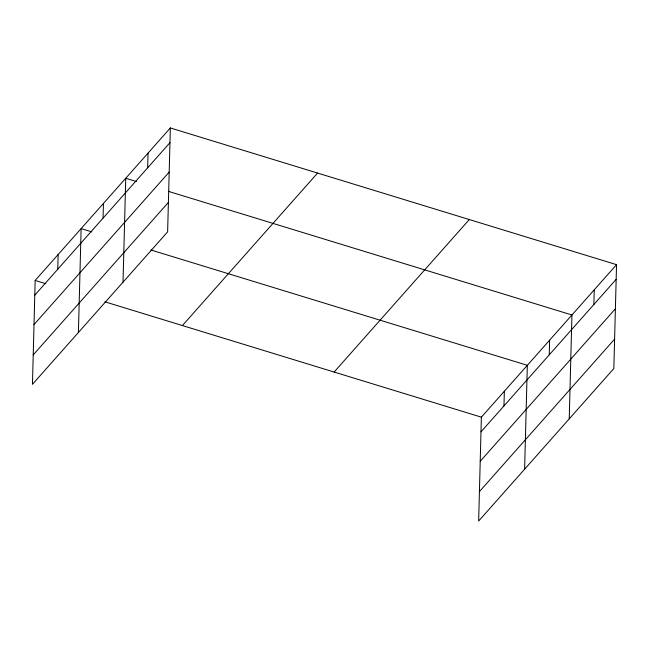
<?xml version="1.0" encoding="UTF-8"?>
<svg xmlns="http://www.w3.org/2000/svg" width="649" height="649" viewBox="0 0 649 649"><rect width="100%" height="100%" fill="white"/><g stroke="black" fill="none" stroke-linecap="round" stroke-linejoin="round"><path stroke-width="0.97" d="M170.346 127.95L35.168 280.449L32.45 384.338L167.629 231.839L170.346 127.95L616.55 264.662L613.832 368.551L478.654 521.05L481.371 417.161L616.55 264.662M57.769 269.221L58.15 254.522M78.407 332.491L81.133 228.602L91.785 231.863M103.053 218.137L103.434 203.437M123.018 282.169L125.744 178.272L136.395 181.542M147.664 167.807L148.045 153.115M503.965 405.933L504.354 391.233M524.611 469.203L527.329 365.306L150.876 249.97M549.249 354.841L549.638 340.149M569.222 418.873L571.939 314.984L168.367 191.333M593.859 304.519L594.249 289.819M34.786 295.149L169.965 142.65M34.016 324.581L169.194 172.082M33.221 354.906L168.399 202.407M182.418 325.563L317.596 173.064M334.121 372.047L469.3 219.549M480.99 431.853L616.169 279.354M480.211 461.293L615.398 308.794M479.424 491.618L614.603 339.119M35.168 280.449L45.828 283.71M104.919 301.817L481.371 417.161"/></g></svg>
